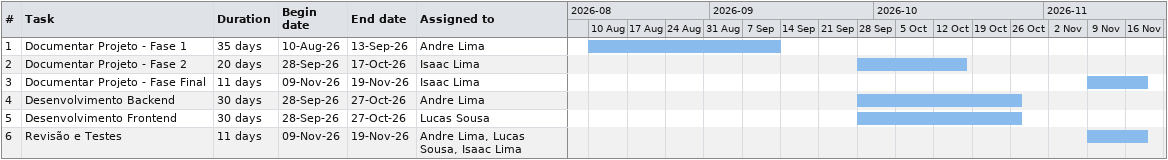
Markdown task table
| ID | Task | Duration | Start | Finish | Resources |
|---|---|---|---|---|---|
| 1 | Documentar Projeto - Fase 1 | 35d | 2026-08-10 | 2026-09-13 | Andre Lima |
| 2 | Documentar Projeto - Fase 2 | 20d | 2026-09-28 | 2026-10-17 | Isaac Lima |
| 3 | Documentar Projeto - Fase Final | 11d | 2026-11-09 | 2026-11-19 | Isaac Lima |
| 4 | Desenvolvimento Backend | 30d | 2026-09-28 | 2026-10-27 | Andre Lima |
| 5 | Desenvolvimento Frontend | 30d | 2026-09-28 | 2026-10-27 | Lucas Sousa |
| 6 | Revisão e Testes | 11d | 2026-11-09 | 2026-11-19 | Andre Lima, Lucas Sousa, Isaac Lima |
